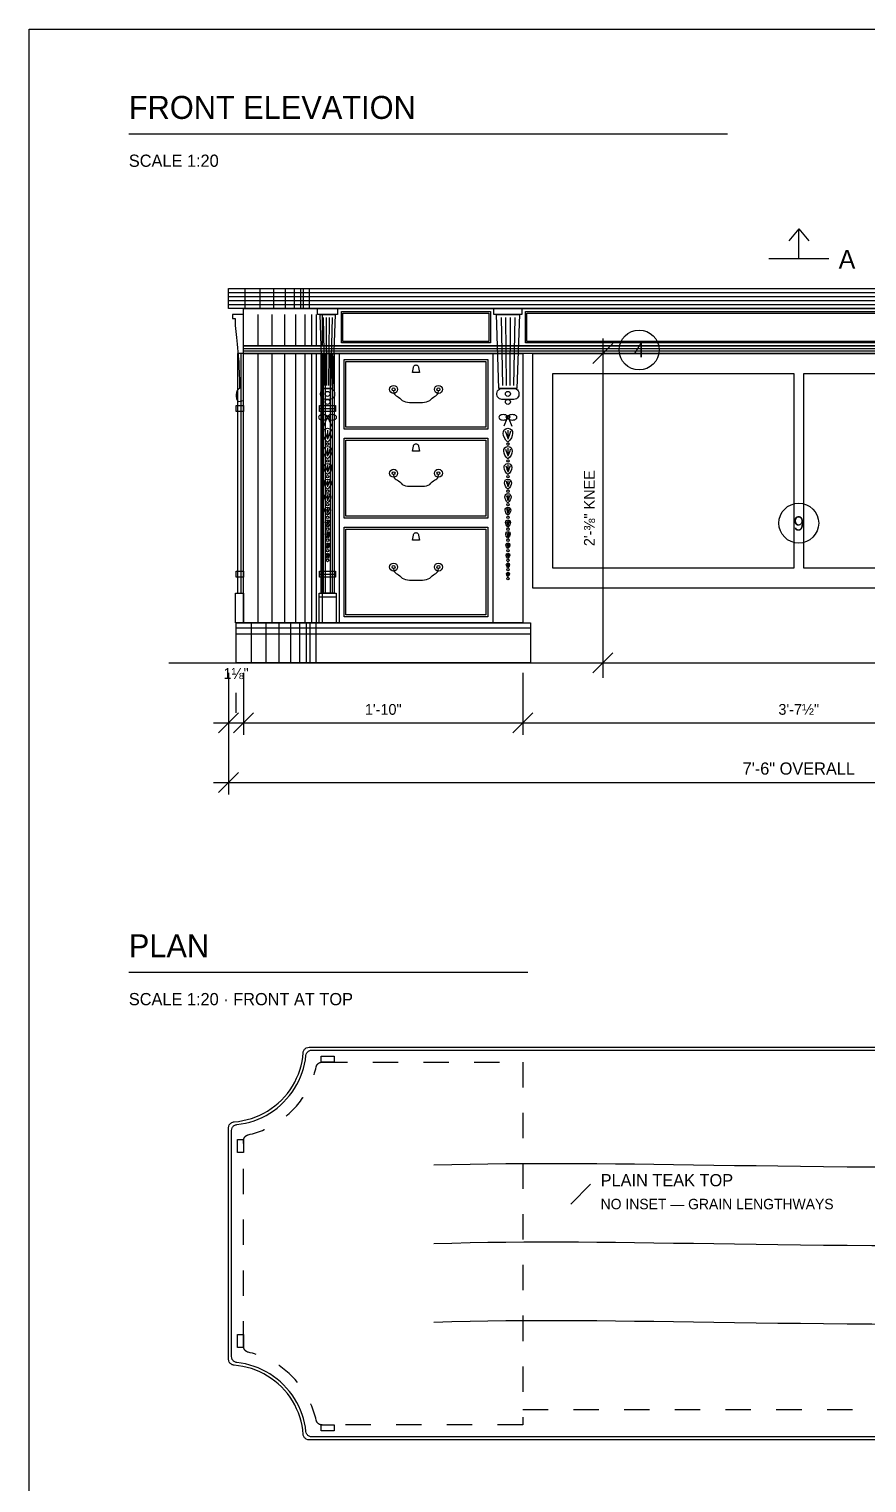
# Model space of a CAD drawing. Header units: inches. Extents: x 0.3 to 16.2, y 0.3 to 11.4.
# Drawn here: x 0.31 to 3.62, y 5.64 to 11.38 of the extents above; entities that cross this region are included whole.
import ezdxf
from ezdxf.enums import TextEntityAlignment as Align

# ---------------------------------------------------------------- set-up
doc = ezdxf.new("R2010")
doc.units = ezdxf.units.IN
doc.header["$LTSCALE"] = 0.009843
doc.header["$MEASUREMENT"] = 0
doc.linetypes.add('DASHED', pattern=[0.6, 0.5, -0.1])
for name, color, linetype in [('DIMENSIONS', 1, 'Continuous'), ('GEOMETRY', 7, 'Continuous'), ('TEXT', 7, 'Continuous')]:
    doc.layers.add(name, color=color, linetype=linetype)

msp = doc.modelspace()

# ---------------------------------------------------------------- linework, layer by layer
at = {"layer": 'DIMENSIONS'}
for p, q in [((2.5787, 10.1575), (2.5787, 8.8189)), ((2.5394, 10.0591), (2.6181, 10.1378)), ((2.5787, 10.0984), (2.626, 10.0984)), ((2.5394, 8.8386), (2.6181, 8.9173)), ((1.1024, 8.8386), (1.1024, 8.5945)), ((1.1024, 8.8386), (1.1024, 8.3583)), ((1.1614, 8.8386), (1.1614, 8.5945)), ((2.2638, 8.8386), (2.2638, 8.5945)), ((2.5787, 8.878), (2.626, 8.878)), ((1.063, 8.6024), (1.1417, 8.6811)), ((1.122, 8.6024), (1.2008, 8.6811)), ((2.2244, 8.6024), (2.3031, 8.6811)), ((1.0433, 8.6417), (5.6614, 8.6417)), ((1.063, 8.3661), (1.1417, 8.4449)), ((1.0433, 8.4055), (5.6614, 8.4055))]:
    msp.add_line(p, q, dxfattribs=at)
at = {"layer": 'DIMENSIONS', "linetype": 'DASHED'}
msp.add_line((1.1319, 8.6811), (1.1319, 8.7598), dxfattribs=at)
at = {"layer": 'GEOMETRY'}
for p, q in [((0.7087, 10.9646), (3.0709, 10.9646)), ((1.1024, 10.3386), (5.6024, 10.3386)), ((1.1024, 10.3228), (5.6024, 10.3228)), ((1.1658, 10.3543), (1.1658, 10.2756)), ((1.2254, 10.3543), (1.2254, 10.2756)), ((1.2794, 10.3543), (1.2794, 10.2756)), ((1.3255, 10.3543), (1.3255, 10.2756)), ((1.3614, 10.3543), (1.3614, 10.2756)), ((1.3855, 10.3543), (1.3855, 10.2756)), ((1.3968, 10.3543), (1.3968, 10.2756)), ((1.4204, 10.3543), (1.4204, 10.2756)), ((1.1024, 10.3071), (5.6024, 10.3071)), ((1.1024, 10.2913), (5.6024, 10.2913)), ((1.2183, 10.252), (1.2183, 10.128)), ((1.2731, 10.252), (1.2731, 10.128)), ((1.3231, 10.252), (1.3231, 10.128)), ((1.3667, 10.252), (1.3667, 10.128)), ((1.4027, 10.252), (1.4027, 10.128)), ((1.4301, 10.252), (1.4301, 10.128)), ((1.4481, 10.252), (1.4481, 10.128)), ((1.4712, 10.252), (1.4712, 10.128)), ((1.4751, 10.2402), (1.481, 9.9724)), ((1.4869, 10.2402), (1.4889, 9.9724)), ((1.4987, 10.2402), (1.4968, 9.9724)), ((1.5105, 10.2402), (1.5046, 9.9724)), ((2.1776, 10.2402), (2.1835, 9.9724)), ((2.1957, 10.2402), (2.1976, 9.9724)), ((2.2138, 10.2402), (2.2118, 9.9724)), ((2.2319, 10.2402), (2.226, 9.9724)), ((1.1508, 10.0984), (1.1508, 9.1535)), ((1.1614, 10.1181), (5.5433, 10.1181)), ((1.1614, 10.1083), (5.5433, 10.1083)), ((1.2183, 10.0984), (1.2183, 9.0354)), ((1.2731, 10.0984), (1.2731, 9.0354)), ((1.3231, 10.0984), (1.3231, 9.0354)), ((1.3667, 10.0984), (1.3667, 9.0354)), ((1.4027, 10.0984), (1.4027, 9.0354)), ((1.4301, 10.0984), (1.4301, 9.0354)), ((1.4481, 10.0984), (1.4481, 9.0354)), ((1.4712, 10.0984), (1.4712, 9.0354)), ((1.4751, 10.0984), (1.4751, 9.1535)), ((1.4831, 10.0984), (1.4831, 9.1535)), ((1.5026, 10.0984), (1.5026, 9.1535)), ((1.5105, 10.0984), (1.5105, 9.1535)), ((1.5381, 10.0984), (1.5381, 9.0354)), ((2.1457, 10.0984), (2.1457, 9.0354)), ((1.4613, 9.8819), (1.5243, 9.8819)), ((1.4613, 9.2283), (1.5243, 9.2283)), ((1.4594, 9.1378), (1.5263, 9.1378)), ((1.1319, 9.0157), (2.2933, 9.0157)), ((1.192, 9.0354), (1.192, 8.878)), ((1.2493, 9.0354), (1.2493, 8.878)), ((1.3012, 9.0354), (1.3012, 8.878)), ((1.3461, 9.0354), (1.3461, 8.878)), ((1.3822, 9.0354), (1.3822, 8.878)), ((1.4083, 9.0354), (1.4083, 8.878)), ((1.4234, 9.0354), (1.4234, 8.878)), ((1.4467, 9.0354), (1.4467, 8.878)), ((1.1319, 8.9921), (2.2933, 8.9921)), ((0.8661, 8.878), (5.8386, 8.878)), ((0.7087, 7.6575), (2.2835, 7.6575)), ((2.4524, 6.7425), (2.5311, 6.8213))]:
    msp.add_line(p, q, dxfattribs=at)
at = {"layer": 'GEOMETRY', "linetype": 'DASHED'}
msp.add_line((2.2638, 5.9331), (4.4409, 5.9331), dxfattribs=at)
at = {"layer": 'GEOMETRY'}
for points in [[(0.315, 11.378), (16.2205, 11.378), (16.2205, 0.315), (0.315, 0.315), (0.315, 11.378)], [(3.3524, 10.4724), (3.3524, 10.5906), (3.313, 10.5433)], [(3.3524, 10.5906), (3.3917, 10.5433)], [(3.2343, 10.4724), (3.4705, 10.4724)], [(1.1024, 10.3543), (5.6024, 10.3543), (5.6024, 10.2756), (1.1024, 10.2756), (1.1024, 10.3543)], [(1.1614, 10.2756), (5.5433, 10.2756), (5.5433, 10.128), (1.1614, 10.128), (1.1614, 10.2756)], [(1.4534, 10.2756), (1.5322, 10.2756), (1.5322, 10.252), (1.4534, 10.252), (1.4534, 10.2756)], [(2.1496, 10.2756), (2.2598, 10.2756), (2.2598, 10.252), (2.1496, 10.252), (2.1496, 10.2756)], [(1.1614, 10.252), (1.1181, 10.252), (1.1181, 10.2362), (1.128, 10.2362)], [(1.4633, 10.252), (1.5223, 10.252), (1.5125, 9.9606), (1.4731, 9.9606), (1.4633, 10.252)], [(1.5479, 10.2638), (2.1358, 10.2638), (2.1358, 10.1398), (1.5479, 10.1398), (1.5479, 10.2638)], [(1.5538, 10.2579), (2.1299, 10.2579), (2.1299, 10.1457), (1.5538, 10.1457), (1.5538, 10.2579)], [(2.1594, 10.252), (2.25, 10.252), (2.2402, 9.9606), (2.1693, 9.9606), (2.1594, 10.252)], [(2.2736, 10.2638), (4.4311, 10.2638), (4.4311, 10.1398), (2.2736, 10.1398), (2.2736, 10.2638)], [(2.2795, 10.2579), (4.4252, 10.2579), (4.4252, 10.1457), (2.2795, 10.1457), (2.2795, 10.2579)], [(1.1614, 10.0984), (1.1378, 10.0984), (1.1378, 9.1535), (1.1614, 9.1535)], [(1.1614, 10.128), (5.5433, 10.128), (5.5433, 10.0984), (1.1614, 10.0984), (1.1614, 10.128)], [(1.1614, 10.0984), (2.2638, 10.0984), (2.2638, 9.0354), (1.1614, 9.0354), (1.1614, 10.0984)], [(1.4672, 10.0984), (1.5184, 10.0984), (1.5184, 9.1535), (1.4672, 9.1535), (1.4672, 10.0984)], [(2.3031, 10.0984), (4.4016, 10.0984), (4.4016, 9.1732), (2.3031, 9.1732), (2.3031, 10.0984)], [(1.5578, 10.0748), (2.126, 10.0748), (2.126, 9.7992), (1.5578, 9.7992), (1.5578, 10.0748)], [(1.5656, 10.0669), (2.1181, 10.0669), (2.1181, 9.8071), (1.5656, 9.8071), (1.5656, 10.0669)], [(1.8517, 10.0433), (1.8556, 10.0236), (1.8281, 10.0236), (1.832, 10.0433)], [(2.3819, 10.0197), (3.3327, 10.0197), (3.3327, 9.252), (2.3819, 9.252), (2.3819, 10.0197)], [(3.372, 10.0197), (4.3228, 10.0197), (4.3228, 9.252), (3.372, 9.252), (3.372, 10.0197)], [(1.4653, 9.937), (1.4653, 9.9409)], [(1.4849, 9.9606), (1.5007, 9.9606)], [(1.5204, 9.9409), (1.5204, 9.937)], [(2.1614, 9.937), (2.1614, 9.9409)], [(2.1811, 9.9606), (2.2283, 9.9606)], [(2.248, 9.9409), (2.248, 9.937)], [(1.1319, 9.8937), (1.1614, 9.8937), (1.1614, 9.8701), (1.1319, 9.8701), (1.1319, 9.8937)], [(1.1417, 9.9094), (1.1614, 9.9134)], [(1.4613, 9.8937), (1.5243, 9.8937), (1.5243, 9.8701), (1.4613, 9.8701), (1.4613, 9.8937)], [(1.5007, 9.9173), (1.4849, 9.9173)], [(2.2283, 9.9173), (2.1811, 9.9173)], [(1.4889, 9.8406), (1.4771, 9.811)], [(1.4968, 9.8406), (1.5086, 9.811)], [(2.2008, 9.8406), (2.189, 9.811)], [(2.2087, 9.8406), (2.2205, 9.811)], [(1.4928, 9.7961), (1.4928, 9.7606)], [(1.5578, 9.7638), (2.126, 9.7638), (2.126, 9.4488), (1.5578, 9.4488), (1.5578, 9.7638)], [(1.5656, 9.7559), (2.1181, 9.7559), (2.1181, 9.4567), (1.5656, 9.4567), (1.5656, 9.7559)], [(2.2047, 9.7961), (2.2047, 9.7606)], [(1.4928, 9.7247), (1.4928, 9.6928)], [(1.8517, 9.7323), (1.8556, 9.7126), (1.8281, 9.7126), (1.832, 9.7323)], [(2.2047, 9.7247), (2.2047, 9.6928)], [(1.4928, 9.6587), (1.4928, 9.63)], [(2.2047, 9.6587), (2.2047, 9.63)], [(1.4928, 9.5976), (1.4928, 9.5718)], [(2.2047, 9.5976), (2.2047, 9.5718)], [(1.4928, 9.5408), (1.4928, 9.5175)], [(2.2047, 9.5408), (2.2047, 9.5175)], [(1.4928, 9.4879), (1.4928, 9.467)], [(2.2047, 9.4879), (2.2047, 9.467)], [(1.4928, 9.4385), (1.4928, 9.4197)], [(1.5578, 9.4134), (2.126, 9.4134), (2.126, 9.0591), (1.5578, 9.0591), (1.5578, 9.4134)], [(1.5656, 9.4055), (2.1181, 9.4055), (2.1181, 9.0669), (1.5656, 9.0669), (1.5656, 9.4055)], [(2.2047, 9.4385), (2.2047, 9.4197)], [(1.4928, 9.3923), (1.4928, 9.3754)], [(1.4928, 9.3489), (1.4928, 9.3337)], [(1.8517, 9.3819), (1.8556, 9.3622), (1.8281, 9.3622), (1.832, 9.3819)], [(2.2047, 9.3923), (2.2047, 9.3754)], [(2.2047, 9.3489), (2.2047, 9.3337)], [(1.4928, 9.3081), (1.4928, 9.2944)], [(2.2047, 9.3081), (2.2047, 9.2944)], [(1.1319, 9.2402), (1.1614, 9.2402), (1.1614, 9.2165), (1.1319, 9.2165), (1.1319, 9.2402)], [(1.4613, 9.2402), (1.5243, 9.2402), (1.5243, 9.2165), (1.4613, 9.2165), (1.4613, 9.2402)], [(2.2047, 9.2696), (2.2047, 9.2573)], [(2.2047, 9.2332), (2.2047, 9.2221)], [(1.1299, 9.1535), (1.1614, 9.1535), (1.1614, 9.0354), (1.1299, 9.0354), (1.1299, 9.1535)], [(1.4594, 9.1535), (1.5263, 9.1535), (1.5263, 9.0354), (1.4594, 9.0354), (1.4594, 9.1535)], [(1.1319, 9.0354), (2.2933, 9.0354), (2.2933, 8.878), (1.1319, 8.878), (1.1319, 9.0354)], [(1.4204, 7.3622), (5.2844, 7.3622)], [(1.4312, 7.3504), (5.2736, 7.3504)], [(1.1024, 6.131), (1.1024, 7.0442)], [(1.1142, 6.1418), (1.1142, 7.0334)], [(5.2844, 5.813), (1.4204, 5.813)], [(5.2736, 5.8248), (1.4312, 5.8248)]]:
    msp.add_lwpolyline(points, dxfattribs=at)
at = {"layer": 'GEOMETRY', "linetype": 'DASHED'}
for points in [[(1.4672, 7.3268), (1.5184, 7.3268), (1.5184, 7.3031), (1.4672, 7.3031), (1.4672, 7.3268)], [(1.4712, 7.3031), (2.2638, 7.3031), (2.2638, 5.872), (1.4712, 5.872)], [(1.1378, 6.9973), (1.1614, 6.9973), (1.1614, 6.9462), (1.1378, 6.9462), (1.1378, 6.9973)], [(1.1614, 6.1818), (1.1614, 6.9934)], [(1.1378, 6.229), (1.1614, 6.229), (1.1614, 6.1779), (1.1378, 6.1779), (1.1378, 6.229)], [(1.4672, 5.872), (1.5184, 5.872), (1.5184, 5.8484), (1.4672, 5.8484), (1.4672, 5.872)]]:
    msp.add_lwpolyline(points, dxfattribs=at)
at = {"layer": 'GEOMETRY'}
for centre, radius in [((2.7224, 10.1122), 0.0787), ((1.4928, 9.939), 0.00984), ((1.7533, 9.9567), 0.0157), ((1.7533, 9.9567), 0.00591), ((1.9305, 9.9567), 0.0157), ((1.9305, 9.9567), 0.00591), ((2.2047, 9.939), 0.00984), ((1.4928, 9.9075), 0.00984), ((2.2047, 9.9075), 0.00984), ((1.4928, 9.8465), 0.00689), ((2.2047, 9.8465), 0.00689), ((1.4928, 9.7409), 0.00492), ((2.2047, 9.7409), 0.00492), ((1.4928, 9.6743), 0.00492), ((1.7533, 9.626), 0.0157), ((1.9305, 9.626), 0.0157), ((2.2047, 9.6743), 0.00492), ((1.4928, 9.6126), 0.00492), ((1.7533, 9.626), 0.00591), ((1.9305, 9.626), 0.00591), ((2.2047, 9.6126), 0.00492), ((1.4928, 9.5553), 0.00492), ((2.2047, 9.5553), 0.00492), ((1.4928, 9.5019), 0.00492), ((2.2047, 9.5019), 0.00492), ((3.3524, 9.4291), 0.0787), ((1.4928, 9.4521), 0.00492), ((1.4928, 9.4055), 0.00492), ((2.2047, 9.4521), 0.00492), ((2.2047, 9.4055), 0.00492), ((1.4928, 9.3618), 0.00492), ((2.2047, 9.3618), 0.00492), ((1.4928, 9.3207), 0.00492), ((2.2047, 9.3207), 0.00492), ((1.4928, 9.282), 0.00492), ((1.7533, 9.2559), 0.0157), ((1.7533, 9.2559), 0.00591), ((1.9305, 9.2559), 0.0157), ((1.9305, 9.2559), 0.00591), ((2.2047, 9.282), 0.00492), ((2.2047, 9.2453), 0.00492), ((2.2047, 9.2105), 0.00492)]:
    msp.add_circle(centre, radius, dxfattribs=at)
for points in [[(1.128, 10.2362), (1.128, 10.1575), (1.1437, 10.1378), (1.1457, 9.9606)], [(1.1457, 9.9606), (1.1299, 9.9567), (1.126, 9.9173), (1.1417, 9.9094)], [(1.7533, 9.9508), (1.7533, 9.9291), (1.771, 9.9331), (1.7828, 9.9173)], [(1.9009, 9.9173), (1.9127, 9.9331), (1.9305, 9.9291), (1.9305, 9.9508)], [(1.4928, 9.7488), (1.4692, 9.7677), (1.4668, 9.8031), (1.4928, 9.8031)], [(1.4824, 9.7913), (1.4862, 9.7803), (1.4897, 9.7701), (1.4928, 9.7606)], [(1.4928, 9.8031), (1.5188, 9.8031), (1.5164, 9.7677), (1.4928, 9.7488)], [(1.5032, 9.7913), (1.4994, 9.7803), (1.496, 9.7701), (1.4928, 9.7606)], [(2.2047, 9.7488), (2.1811, 9.7677), (2.1787, 9.8031), (2.2047, 9.8031)], [(2.1943, 9.7913), (2.1981, 9.7803), (2.2016, 9.7701), (2.2047, 9.7606)], [(2.2047, 9.8031), (2.2307, 9.8031), (2.2283, 9.7677), (2.2047, 9.7488)], [(2.2151, 9.7913), (2.2113, 9.7803), (2.2079, 9.7701), (2.2047, 9.7606)], [(1.4928, 9.6822), (1.4716, 9.6992), (1.4694, 9.7311), (1.4928, 9.7311)], [(1.4835, 9.7205), (1.4869, 9.7106), (1.49, 9.7013), (1.4928, 9.6928)], [(1.4928, 9.7311), (1.5162, 9.7311), (1.5141, 9.6992), (1.4928, 9.6822)], [(1.5022, 9.7205), (1.4988, 9.7106), (1.4956, 9.7013), (1.4928, 9.6928)], [(2.2047, 9.6822), (2.1835, 9.6992), (2.1813, 9.7311), (2.2047, 9.7311)], [(2.1954, 9.7205), (2.1988, 9.7106), (2.2019, 9.7013), (2.2047, 9.6928)], [(2.2047, 9.7311), (2.2281, 9.7311), (2.226, 9.6992), (2.2047, 9.6822)], [(2.2141, 9.7205), (2.2107, 9.7106), (2.2076, 9.7013), (2.2047, 9.6928)], [(1.4928, 9.6205), (1.4737, 9.6358), (1.4718, 9.6645), (1.4928, 9.6645)], [(1.4844, 9.6549), (1.4875, 9.646), (1.4903, 9.6377), (1.4928, 9.63)], [(1.4928, 9.6645), (1.5139, 9.6645), (1.5119, 9.6358), (1.4928, 9.6205)], [(1.5012, 9.6549), (1.4982, 9.646), (1.4954, 9.6377), (1.4928, 9.63)], [(2.2047, 9.6205), (2.1856, 9.6358), (2.1837, 9.6645), (2.2047, 9.6645)], [(2.1963, 9.6549), (2.1994, 9.646), (2.2022, 9.6377), (2.2047, 9.63)], [(2.2047, 9.6645), (2.2258, 9.6645), (2.2239, 9.6358), (2.2047, 9.6205)], [(2.2131, 9.6549), (2.2101, 9.646), (2.2073, 9.6377), (2.2047, 9.63)], [(1.4928, 9.5632), (1.4756, 9.5769), (1.4739, 9.6028), (1.4928, 9.6028)], [(1.4852, 9.5942), (1.488, 9.5861), (1.4905, 9.5787), (1.4928, 9.5718)], [(1.4928, 9.6028), (1.5118, 9.6028), (1.51, 9.5769), (1.4928, 9.5632)], [(1.5004, 9.5942), (1.4976, 9.5861), (1.4951, 9.5787), (1.4928, 9.5718)], [(1.7533, 9.6201), (1.7533, 9.5984), (1.771, 9.6024), (1.7828, 9.5866)], [(1.9009, 9.5866), (1.9127, 9.6024), (1.9305, 9.5984), (1.9305, 9.6201)], [(2.2047, 9.5632), (2.1875, 9.5769), (2.1858, 9.6028), (2.2047, 9.6028)], [(2.1971, 9.5942), (2.1999, 9.5861), (2.2024, 9.5787), (2.2047, 9.5718)], [(2.2047, 9.6028), (2.2237, 9.6028), (2.2219, 9.5769), (2.2047, 9.5632)], [(2.2123, 9.5942), (2.2095, 9.5861), (2.207, 9.5787), (2.2047, 9.5718)], [(1.4928, 9.5098), (1.4773, 9.5222), (1.4758, 9.5454), (1.4928, 9.5454)], [(1.486, 9.5377), (1.4885, 9.5305), (1.4907, 9.5237), (1.4928, 9.5175)], [(1.4928, 9.5454), (1.5099, 9.5454), (1.5083, 9.5222), (1.4928, 9.5098)], [(1.4996, 9.5377), (1.4972, 9.5305), (1.4949, 9.5237), (1.4928, 9.5175)], [(2.2047, 9.5098), (2.1892, 9.5222), (2.1877, 9.5454), (2.2047, 9.5454)], [(2.1979, 9.5377), (2.2004, 9.5305), (2.2027, 9.5237), (2.2047, 9.5175)], [(2.2047, 9.5454), (2.2218, 9.5454), (2.2202, 9.5222), (2.2047, 9.5098)], [(2.2115, 9.5377), (2.2091, 9.5305), (2.2068, 9.5237), (2.2047, 9.5175)], [(1.4928, 9.46), (1.4789, 9.4712), (1.4775, 9.4921), (1.4928, 9.4921)], [(1.4867, 9.4851), (1.4889, 9.4786), (1.491, 9.4725), (1.4928, 9.467)], [(1.4928, 9.4921), (1.5082, 9.4921), (1.5068, 9.4712), (1.4928, 9.46)], [(1.499, 9.4851), (1.4967, 9.4786), (1.4947, 9.4725), (1.4928, 9.467)], [(2.2047, 9.46), (2.1908, 9.4712), (2.1894, 9.4921), (2.2047, 9.4921)], [(2.1986, 9.4851), (2.2008, 9.4786), (2.2029, 9.4725), (2.2047, 9.467)], [(2.2047, 9.4921), (2.2201, 9.4921), (2.2187, 9.4712), (2.2047, 9.46)], [(2.2109, 9.4851), (2.2086, 9.4786), (2.2066, 9.4725), (2.2047, 9.467)], [(1.4928, 9.4134), (1.4803, 9.4234), (1.479, 9.4423), (1.4928, 9.4423)], [(1.4873, 9.436), (1.4893, 9.4301), (1.4911, 9.4247), (1.4928, 9.4197)], [(1.4928, 9.4423), (1.5066, 9.4423), (1.5054, 9.4234), (1.4928, 9.4134)], [(1.4983, 9.436), (1.4963, 9.4301), (1.4945, 9.4247), (1.4928, 9.4197)], [(2.2047, 9.4134), (2.1922, 9.4234), (2.1909, 9.4423), (2.2047, 9.4423)], [(2.1992, 9.436), (2.2012, 9.4301), (2.2031, 9.4247), (2.2047, 9.4197)], [(2.2047, 9.4423), (2.2185, 9.4423), (2.2173, 9.4234), (2.2047, 9.4134)], [(2.2102, 9.436), (2.2082, 9.4301), (2.2064, 9.4247), (2.2047, 9.4197)], [(1.4928, 9.3697), (1.4815, 9.3787), (1.4804, 9.3957), (1.4928, 9.3957)], [(1.4928, 9.3286), (1.4826, 9.3367), (1.4816, 9.352), (1.4928, 9.352)], [(1.4878, 9.39), (1.4897, 9.3848), (1.4913, 9.3799), (1.4928, 9.3754)], [(1.4928, 9.3957), (1.5052, 9.3957), (1.5041, 9.3787), (1.4928, 9.3697)], [(1.4978, 9.39), (1.496, 9.3848), (1.4943, 9.3799), (1.4928, 9.3754)], [(1.4928, 9.352), (1.504, 9.352), (1.503, 9.3367), (1.4928, 9.3286)], [(2.2047, 9.3697), (2.1934, 9.3787), (2.1923, 9.3957), (2.2047, 9.3957)], [(2.2047, 9.3286), (2.1946, 9.3367), (2.1935, 9.352), (2.2047, 9.352)], [(2.1998, 9.39), (2.2016, 9.3848), (2.2032, 9.3799), (2.2047, 9.3754)], [(2.2047, 9.3957), (2.2172, 9.3957), (2.216, 9.3787), (2.2047, 9.3697)], [(2.2097, 9.39), (2.2079, 9.3848), (2.2062, 9.3799), (2.2047, 9.3754)], [(2.2047, 9.352), (2.2159, 9.352), (2.2149, 9.3367), (2.2047, 9.3286)], [(1.4928, 9.2898), (1.4837, 9.2972), (1.4827, 9.3109), (1.4928, 9.3109)], [(1.4883, 9.3469), (1.49, 9.3422), (1.4915, 9.3378), (1.4928, 9.3337)], [(1.4888, 9.3063), (1.4903, 9.302), (1.4916, 9.2981), (1.4928, 9.2944)], [(1.4973, 9.3469), (1.4957, 9.3422), (1.4942, 9.3378), (1.4928, 9.3337)], [(1.4928, 9.3109), (1.5029, 9.3109), (1.502, 9.2972), (1.4928, 9.2898)], [(1.4968, 9.3063), (1.4954, 9.302), (1.494, 9.2981), (1.4928, 9.2944)], [(2.2047, 9.2898), (2.1956, 9.2972), (2.1947, 9.3109), (2.2047, 9.3109)], [(2.2003, 9.3469), (2.2019, 9.3422), (2.2034, 9.3378), (2.2047, 9.3337)], [(2.2007, 9.3063), (2.2022, 9.302), (2.2035, 9.2981), (2.2047, 9.2944)], [(2.2092, 9.3469), (2.2076, 9.3422), (2.2061, 9.3378), (2.2047, 9.3337)], [(2.2047, 9.3109), (2.2148, 9.3109), (2.2139, 9.2972), (2.2047, 9.2898)], [(2.2088, 9.3063), (2.2073, 9.302), (2.2059, 9.2981), (2.2047, 9.2944)], [(1.7533, 9.25), (1.7533, 9.2283), (1.771, 9.2323), (1.7828, 9.2165)], [(1.9009, 9.2165), (1.9127, 9.2323), (1.9305, 9.2283), (1.9305, 9.25)], [(2.2047, 9.2532), (2.1965, 9.2598), (2.1957, 9.2721), (2.2047, 9.2721)], [(2.2047, 9.2184), (2.1973, 9.2243), (2.1966, 9.2355), (2.2047, 9.2355)], [(2.2011, 9.268), (2.2024, 9.2642), (2.2036, 9.2606), (2.2047, 9.2573)], [(2.2047, 9.2721), (2.2138, 9.2721), (2.213, 9.2598), (2.2047, 9.2532)], [(2.2083, 9.268), (2.207, 9.2642), (2.2058, 9.2606), (2.2047, 9.2573)], [(2.2047, 9.2355), (2.2129, 9.2355), (2.2121, 9.2243), (2.2047, 9.2184)], [(2.2015, 9.2317), (2.2026, 9.2283), (2.2037, 9.2251), (2.2047, 9.2221)], [(2.208, 9.2317), (2.2068, 9.2283), (2.2057, 9.2251), (2.2047, 9.2221)], [(1.9124, 6.8974), (2.6774, 6.9211), (3.3524, 6.8699), (4.7924, 6.8974)], [(1.9124, 6.5876), (2.6774, 6.6112), (3.3524, 6.56), (4.7924, 6.5876)], [(1.9124, 6.2778), (2.6774, 6.3014), (3.3524, 6.2502), (4.7924, 6.2778)]]:
    msp.add_open_spline(points, degree=3, dxfattribs=at)
for points, knots in [([(1.832, 10.0433), (1.832, 10.045), (1.8325, 10.0467), (1.8333, 10.0482), (1.8342, 10.0497), (1.8355, 10.051), (1.8369, 10.0518), (1.8384, 10.0527), (1.8401, 10.0531), (1.8419, 10.0531), (1.8436, 10.0531), (1.8453, 10.0527), (1.8468, 10.0518), (1.8483, 10.051), (1.8495, 10.0497), (1.8504, 10.0482), (1.8513, 10.0467), (1.8517, 10.045), (1.8517, 10.0433)], [0, 0, 0, 0, 1, 1, 1, 2, 2, 2, 3, 3, 3, 4, 4, 4, 5, 5, 5, 6, 6, 6, 6]), ([(1.4653, 9.9409), (1.4653, 9.9444), (1.4662, 9.9478), (1.4679, 9.9508), (1.4696, 9.9538), (1.4721, 9.9563), (1.4751, 9.958), (1.4781, 9.9597), (1.4815, 9.9606), (1.4849, 9.9606)], [0, 0, 0, 0, 1, 1, 1, 2, 2, 2, 3, 3, 3, 3]), ([(1.4849, 9.9173), (1.4815, 9.9173), (1.4781, 9.9182), (1.4751, 9.92), (1.4721, 9.9217), (1.4696, 9.9242), (1.4679, 9.9272), (1.4662, 9.9302), (1.4653, 9.9336), (1.4653, 9.937)], [0, 0, 0, 0, 1, 1, 1, 2, 2, 2, 3, 3, 3, 3]), ([(1.5007, 9.9606), (1.5041, 9.9606), (1.5075, 9.9597), (1.5105, 9.958), (1.5135, 9.9563), (1.516, 9.9538), (1.5177, 9.9508), (1.5195, 9.9478), (1.5204, 9.9444), (1.5204, 9.9409)], [0, 0, 0, 0, 1, 1, 1, 2, 2, 2, 3, 3, 3, 3]), ([(1.5204, 9.937), (1.5204, 9.9336), (1.5195, 9.9302), (1.5177, 9.9272), (1.516, 9.9242), (1.5135, 9.9217), (1.5105, 9.92), (1.5075, 9.9182), (1.5041, 9.9173), (1.5007, 9.9173)], [0, 0, 0, 0, 1, 1, 1, 2, 2, 2, 3, 3, 3, 3]), ([(2.1614, 9.9409), (2.1614, 9.9444), (2.1623, 9.9478), (2.1641, 9.9508), (2.1658, 9.9538), (2.1683, 9.9563), (2.1713, 9.958), (2.1743, 9.9597), (2.1776, 9.9606), (2.1811, 9.9606)], [0, 0, 0, 0, 1, 1, 1, 2, 2, 2, 3, 3, 3, 3]), ([(2.1811, 9.9173), (2.1776, 9.9173), (2.1743, 9.9182), (2.1713, 9.92), (2.1683, 9.9217), (2.1658, 9.9242), (2.1641, 9.9272), (2.1623, 9.9302), (2.1614, 9.9336), (2.1614, 9.937)], [0, 0, 0, 0, 1, 1, 1, 2, 2, 2, 3, 3, 3, 3]), ([(2.2283, 9.9606), (2.2318, 9.9606), (2.2352, 9.9597), (2.2382, 9.958), (2.2412, 9.9563), (2.2437, 9.9538), (2.2454, 9.9508), (2.2471, 9.9478), (2.248, 9.9444), (2.248, 9.9409)], [0, 0, 0, 0, 1, 1, 1, 2, 2, 2, 3, 3, 3, 3]), ([(2.248, 9.937), (2.248, 9.9336), (2.2471, 9.9302), (2.2454, 9.9272), (2.2437, 9.9242), (2.2412, 9.9217), (2.2382, 9.92), (2.2352, 9.9182), (2.2318, 9.9173), (2.2283, 9.9173)], [0, 0, 0, 0, 1, 1, 1, 2, 2, 2, 3, 3, 3, 3]), ([(1.7828, 9.9173), (1.7946, 9.9035), (1.8183, 9.9055), (1.8419, 9.9055), (1.8655, 9.9055), (1.8891, 9.9035), (1.9009, 9.9173)], [0, 0, 0, 0, 1, 1, 1, 2, 2, 2, 2]), ([(1.4928, 9.8465), (1.4928, 9.8446), (1.492, 9.8427), (1.4904, 9.841), (1.4889, 9.8394), (1.4866, 9.838), (1.484, 9.8371), (1.4813, 9.8361), (1.4782, 9.8356), (1.4751, 9.8356), (1.472, 9.8356), (1.4689, 9.8361), (1.4662, 9.8371), (1.4635, 9.838), (1.4613, 9.8394), (1.4598, 9.841), (1.4582, 9.8427), (1.4574, 9.8446), (1.4574, 9.8465), (1.4574, 9.8484), (1.4582, 9.8502), (1.4598, 9.8519), (1.4613, 9.8535), (1.4635, 9.8549), (1.4662, 9.8558), (1.4689, 9.8568), (1.472, 9.8573), (1.4751, 9.8573), (1.4782, 9.8573), (1.4813, 9.8568), (1.484, 9.8558), (1.4866, 9.8549), (1.4889, 9.8535), (1.4904, 9.8519), (1.492, 9.8502), (1.4928, 9.8484), (1.4928, 9.8465)], [0, 0, 0, 0, 1, 1, 1, 2, 2, 2, 3, 3, 3, 4, 4, 4, 5, 5, 5, 6, 6, 6, 7, 7, 7, 8, 8, 8, 9, 9, 9, 10, 10, 10, 11, 11, 11, 12, 12, 12, 12]), ([(1.5282, 9.8465), (1.5282, 9.8446), (1.5274, 9.8427), (1.5259, 9.841), (1.5243, 9.8394), (1.5221, 9.838), (1.5194, 9.8371), (1.5167, 9.8361), (1.5136, 9.8356), (1.5105, 9.8356), (1.5074, 9.8356), (1.5044, 9.8361), (1.5017, 9.8371), (1.499, 9.838), (1.4967, 9.8394), (1.4952, 9.841), (1.4936, 9.8427), (1.4928, 9.8446), (1.4928, 9.8465), (1.4928, 9.8484), (1.4936, 9.8502), (1.4952, 9.8519), (1.4967, 9.8535), (1.499, 9.8549), (1.5017, 9.8558), (1.5044, 9.8568), (1.5074, 9.8573), (1.5105, 9.8573), (1.5136, 9.8573), (1.5167, 9.8568), (1.5194, 9.8558), (1.5221, 9.8549), (1.5243, 9.8535), (1.5259, 9.8519), (1.5274, 9.8502), (1.5282, 9.8484), (1.5282, 9.8465)], [0, 0, 0, 0, 1, 1, 1, 2, 2, 2, 3, 3, 3, 4, 4, 4, 5, 5, 5, 6, 6, 6, 7, 7, 7, 8, 8, 8, 9, 9, 9, 10, 10, 10, 11, 11, 11, 12, 12, 12, 12]), ([(2.2047, 9.8465), (2.2047, 9.8446), (2.2039, 9.8427), (2.2024, 9.841), (2.2008, 9.8394), (2.1986, 9.838), (2.1959, 9.8371), (2.1932, 9.8361), (2.1901, 9.8356), (2.187, 9.8356), (2.1839, 9.8356), (2.1808, 9.8361), (2.1781, 9.8371), (2.1755, 9.838), (2.1732, 9.8394), (2.1717, 9.841), (2.1701, 9.8427), (2.1693, 9.8446), (2.1693, 9.8465), (2.1693, 9.8484), (2.1701, 9.8502), (2.1717, 9.8519), (2.1732, 9.8535), (2.1755, 9.8549), (2.1781, 9.8558), (2.1808, 9.8568), (2.1839, 9.8573), (2.187, 9.8573), (2.1901, 9.8573), (2.1932, 9.8568), (2.1959, 9.8558), (2.1986, 9.8549), (2.2008, 9.8535), (2.2024, 9.8519), (2.2039, 9.8502), (2.2047, 9.8484), (2.2047, 9.8465)], [0, 0, 0, 0, 1, 1, 1, 2, 2, 2, 3, 3, 3, 4, 4, 4, 5, 5, 5, 6, 6, 6, 7, 7, 7, 8, 8, 8, 9, 9, 9, 10, 10, 10, 11, 11, 11, 12, 12, 12, 12]), ([(2.2402, 9.8465), (2.2402, 9.8446), (2.2393, 9.8427), (2.2378, 9.841), (2.2362, 9.8394), (2.234, 9.838), (2.2313, 9.8371), (2.2286, 9.8361), (2.2256, 9.8356), (2.2224, 9.8356), (2.2193, 9.8356), (2.2163, 9.8361), (2.2136, 9.8371), (2.2109, 9.838), (2.2087, 9.8394), (2.2071, 9.841), (2.2055, 9.8427), (2.2047, 9.8446), (2.2047, 9.8465), (2.2047, 9.8484), (2.2055, 9.8502), (2.2071, 9.8519), (2.2087, 9.8535), (2.2109, 9.8549), (2.2136, 9.8558), (2.2163, 9.8568), (2.2193, 9.8573), (2.2224, 9.8573), (2.2256, 9.8573), (2.2286, 9.8568), (2.2313, 9.8558), (2.234, 9.8549), (2.2362, 9.8535), (2.2378, 9.8519), (2.2393, 9.8502), (2.2402, 9.8484), (2.2402, 9.8465)], [0, 0, 0, 0, 1, 1, 1, 2, 2, 2, 3, 3, 3, 4, 4, 4, 5, 5, 5, 6, 6, 6, 7, 7, 7, 8, 8, 8, 9, 9, 9, 10, 10, 10, 11, 11, 11, 12, 12, 12, 12]), ([(1.832, 9.7323), (1.832, 9.734), (1.8325, 9.7357), (1.8333, 9.7372), (1.8342, 9.7387), (1.8355, 9.7399), (1.8369, 9.7408), (1.8384, 9.7417), (1.8401, 9.7421), (1.8419, 9.7421), (1.8436, 9.7421), (1.8453, 9.7417), (1.8468, 9.7408), (1.8483, 9.7399), (1.8495, 9.7387), (1.8504, 9.7372), (1.8513, 9.7357), (1.8517, 9.734), (1.8517, 9.7323)], [0, 0, 0, 0, 1, 1, 1, 2, 2, 2, 3, 3, 3, 4, 4, 4, 5, 5, 5, 6, 6, 6, 6]), ([(1.7828, 9.5866), (1.7946, 9.5728), (1.8183, 9.5748), (1.8419, 9.5748), (1.8655, 9.5748), (1.8891, 9.5728), (1.9009, 9.5866)], [0, 0, 0, 0, 1, 1, 1, 2, 2, 2, 2]), ([(1.832, 9.3819), (1.832, 9.3836), (1.8325, 9.3853), (1.8333, 9.3868), (1.8342, 9.3883), (1.8355, 9.3895), (1.8369, 9.3904), (1.8384, 9.3913), (1.8401, 9.3917), (1.8419, 9.3917), (1.8436, 9.3917), (1.8453, 9.3913), (1.8468, 9.3904), (1.8483, 9.3895), (1.8495, 9.3883), (1.8504, 9.3868), (1.8513, 9.3853), (1.8517, 9.3836), (1.8517, 9.3819)], [0, 0, 0, 0, 1, 1, 1, 2, 2, 2, 3, 3, 3, 4, 4, 4, 5, 5, 5, 6, 6, 6, 6]), ([(1.7828, 9.2165), (1.7946, 9.2028), (1.8183, 9.2047), (1.8419, 9.2047), (1.8655, 9.2047), (1.8891, 9.2028), (1.9009, 9.2165)], [0, 0, 0, 0, 1, 1, 1, 2, 2, 2, 2]), ([(1.1024, 7.0442), (1.1024, 7.0481), (1.1034, 7.052), (1.1052, 7.0555), (1.1071, 7.059), (1.1099, 7.0619), (1.1132, 7.064), (1.1165, 7.0662), (1.1203, 7.0674), (1.1242, 7.0677), (1.171, 7.0712), (1.2163, 7.0858), (1.2563, 7.1102), (1.2963, 7.1347), (1.3299, 7.1683), (1.3544, 7.2083), (1.3788, 7.2483), (1.3934, 7.2936), (1.3968, 7.3403), (1.3971, 7.3443), (1.3984, 7.3481), (1.4005, 7.3514), (1.4027, 7.3547), (1.4056, 7.3574), (1.4091, 7.3593), (1.4125, 7.3612), (1.4164, 7.3622), (1.4204, 7.3622)], [0, 0, 0, 0, 1, 1, 1, 2, 2, 2, 3, 3, 3, 4, 4, 4, 5, 5, 5, 6, 6, 6, 7, 7, 7, 8, 8, 8, 9, 9, 9, 9]), ([(1.1142, 7.0334), (1.1142, 7.0373), (1.1151, 7.0411), (1.1169, 7.0445), (1.1187, 7.0479), (1.1214, 7.0508), (1.1245, 7.053), (1.1277, 7.0551), (1.1314, 7.0565), (1.1353, 7.0569), (1.1815, 7.0619), (1.2259, 7.0773), (1.2653, 7.1019), (1.3047, 7.1266), (1.338, 7.1599), (1.3626, 7.1993), (1.3873, 7.2386), (1.4027, 7.2831), (1.4077, 7.3293), (1.4081, 7.3331), (1.4094, 7.3368), (1.4116, 7.34), (1.4138, 7.3432), (1.4167, 7.3458), (1.4201, 7.3476), (1.4235, 7.3494), (1.4273, 7.3504), (1.4312, 7.3504)], [0, 0, 0, 0, 1, 1, 1, 2, 2, 2, 3, 3, 3, 4, 4, 4, 5, 5, 5, 6, 6, 6, 7, 7, 7, 8, 8, 8, 9, 9, 9, 9]), ([(1.4312, 5.8248), (1.4273, 5.8248), (1.4235, 5.8257), (1.4201, 5.8276), (1.4167, 5.8294), (1.4138, 5.832), (1.4116, 5.8352), (1.4094, 5.8384), (1.4081, 5.842), (1.4077, 5.8459), (1.4027, 5.8921), (1.3873, 5.9366), (1.3626, 5.9759), (1.338, 6.0153), (1.3047, 6.0486), (1.2653, 6.0733), (1.2259, 6.0979), (1.1815, 6.1133), (1.1353, 6.1183), (1.1314, 6.1187), (1.1277, 6.1201), (1.1245, 6.1222), (1.1214, 6.1244), (1.1187, 6.1273), (1.1169, 6.1307), (1.1151, 6.1341), (1.1142, 6.1379), (1.1142, 6.1418)], [0, 0, 0, 0, 1, 1, 1, 2, 2, 2, 3, 3, 3, 4, 4, 4, 5, 5, 5, 6, 6, 6, 7, 7, 7, 8, 8, 8, 9, 9, 9, 9]), ([(1.4204, 5.813), (1.4164, 5.813), (1.4125, 5.814), (1.4091, 5.8159), (1.4056, 5.8178), (1.4027, 5.8205), (1.4005, 5.8238), (1.3984, 5.8271), (1.3971, 5.8309), (1.3968, 5.8349), (1.3934, 5.8816), (1.3788, 5.9269), (1.3544, 5.9669), (1.3299, 6.0069), (1.2963, 6.0405), (1.2563, 6.065), (1.2163, 6.0894), (1.171, 6.104), (1.1242, 6.1075), (1.1203, 6.1078), (1.1165, 6.109), (1.1132, 6.1112), (1.1099, 6.1133), (1.1071, 6.1162), (1.1052, 6.1197), (1.1034, 6.1232), (1.1024, 6.1271), (1.1024, 6.131)], [0, 0, 0, 0, 1, 1, 1, 2, 2, 2, 3, 3, 3, 4, 4, 4, 5, 5, 5, 6, 6, 6, 7, 7, 7, 8, 8, 8, 9, 9, 9, 9])]:
    msp.add_open_spline(points, degree=3, knots=knots, dxfattribs=at)
at = {"layer": 'GEOMETRY', "linetype": 'DASHED'}
for points in [[(1.1614, 6.9934), (1.1614, 6.997), (1.1622, 7.0005), (1.1638, 7.0037), (1.1653, 7.0069), (1.1676, 7.0097), (1.1704, 7.0119), (1.1732, 7.0141), (1.1764, 7.0157), (1.1799, 7.0165), (1.2234, 7.0262), (1.2647, 7.0441), (1.3016, 7.0692), (1.3385, 7.0943), (1.3703, 7.1261), (1.3954, 7.163), (1.4205, 7.1999), (1.4384, 7.2412), (1.4481, 7.2847), (1.4489, 7.2882), (1.4504, 7.2914), (1.4527, 7.2942), (1.4549, 7.297), (1.4577, 7.2992), (1.4609, 7.3008), (1.4641, 7.3023), (1.4676, 7.3031), (1.4712, 7.3031)], [(1.4712, 5.872), (1.4676, 5.872), (1.4641, 5.8729), (1.4609, 5.8744), (1.4577, 5.8759), (1.4549, 5.8782), (1.4527, 5.881), (1.4504, 5.8838), (1.4489, 5.887), (1.4481, 5.8905), (1.4384, 5.934), (1.4205, 5.9753), (1.3954, 6.0122), (1.3703, 6.0491), (1.3385, 6.0809), (1.3016, 6.106), (1.2647, 6.1311), (1.2234, 6.149), (1.1799, 6.1587), (1.1764, 6.1595), (1.1732, 6.1611), (1.1704, 6.1633), (1.1676, 6.1655), (1.1653, 6.1683), (1.1638, 6.1715), (1.1622, 6.1747), (1.1614, 6.1782), (1.1614, 6.1818)]]:
    msp.add_open_spline(points, degree=3, knots=[0, 0, 0, 0, 1, 1, 1, 2, 2, 2, 3, 3, 3, 4, 4, 4, 5, 5, 5, 6, 6, 6, 7, 7, 7, 8, 8, 8, 9, 9, 9, 9], dxfattribs=at)

# ---------------------------------------------------------------- texts
at = {"layer": 'TEXT'}
for s, height, p in [('FRONT ELEVATION', 0.090709, (0.7087, 11.0236)), ('SCALE 1:20', 0.04819, (0.7087, 10.8346)), ('A', 0.0737, (3.5098, 10.4331)), ('PLAN', 0.09071, (0.7087, 7.7165)), ('SCALE 1:20 · FRONT AT TOP', 0.048189, (0.7087, 7.5276)), ('PLAIN TEAK TOP', 0.048189, (2.5705, 6.8134)), ('NO INSET — GRAIN LENGTHWAYS', 0.041102, (2.5705, 6.7228))]:
    msp.add_text(s, height=height, dxfattribs=at).set_placement(p)
for s, height, p in [('4', 0.0567, (2.7224, 10.0827)), ('9', 0.0567, (3.3524, 9.3996)), ('1⅛"', 0.04252, (1.1319, 8.815)), ('1\'-10"', 0.04252, (1.7126, 8.6732)), ('3\'-7½"', 0.04252, (3.3524, 8.6732)), ('7\'-6" OVERALL', 0.048189, (3.3524, 8.437))]:
    msp.add_text(s, height=height, dxfattribs=at).set_placement(p, align=Align.CENTER)
msp.add_text('2\'-⅜" KNEE', height=0.04252, rotation=90, dxfattribs=at).set_placement((2.5472, 9.4882), align=Align.CENTER)

doc.saveas('drawing.dxf')
